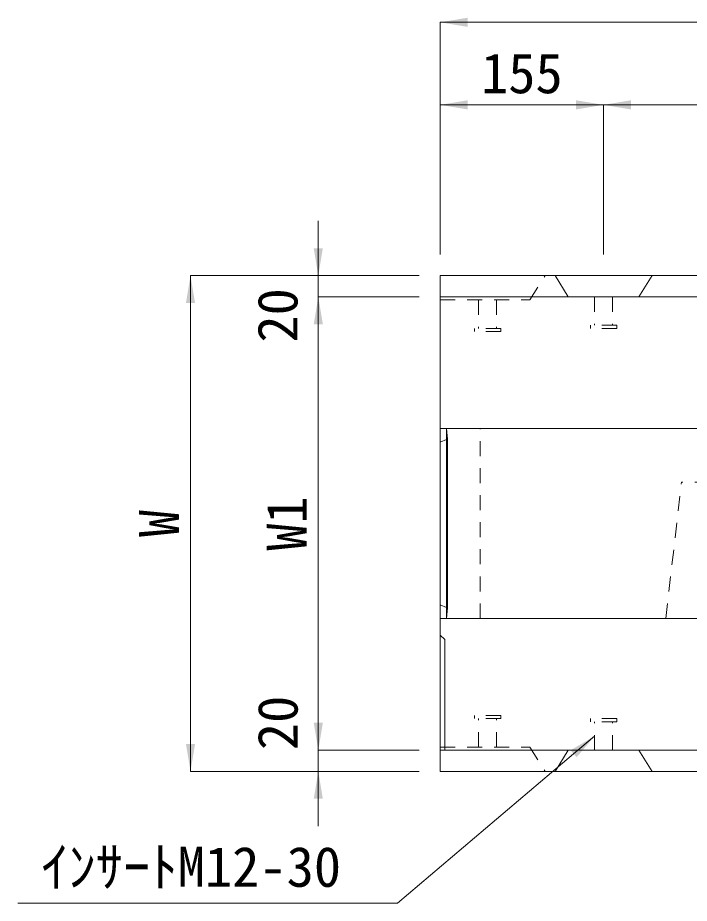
# Model space of a CAD drawing. Units: millimetres at full size. Extents: x 5964 to 125098, y -10801 to 28073.
# Drawn here: x 18513 to 19150, y 3282 to 4122 of the extents above; entities that cross this region are included whole.
import ezdxf
from ezdxf.enums import TextEntityAlignment as Align

# ---------------------------------------------------------------- set-up
doc = ezdxf.new("R2010")
doc.units = ezdxf.units.MM
doc.header["$LTSCALE"] = 19
doc.linetypes.add('USER1', pattern=[1.35, 0.75, -0.6])
for name, color, linetype, lineweight in [('0_2', 7, 'Continuous', 20), ('インサート', 3, 'USER1', 9), ('寸法線', 7, 'Continuous', 9), ('本体', 2, 'Continuous', 9)]:
    doc.layers.add(name, color=color, linetype=linetype, lineweight=lineweight)
doc.styles.add('ＭＳ ゴシック', font='')
doc.styles.get('ＭＳ ゴシック').set_extended_font_data('MS Gothic')

# ---------------------------------------------------------------- blocks, each defined once
blk = doc.blocks.new('filled_arrow')
at = {"color": 0, "linetype": 'Continuous', "lineweight": -2}
blk.add_solid([(7.5, 1.25), (0, 0), (7.5, -1.25)], dxfattribs=at)

msp = doc.modelspace()

# ---------------------------------------------------------------- linework, layer by layer
at = {"layer": '0_2'}
msp.add_line((19148.73, 3427.55), (19082.98, 3427.55), dxfattribs=at)
at = {"layer": 'インサート'}
for p, q in [((18950.47, 3854.55), (18950.47, 3827.55)), ((18967.47, 3854.55), (18967.47, 3827.55)), ((19060.47, 3857.55), (19060.47, 3830.55)), ((19077.47, 3857.55), (19077.47, 3830.55)), ((19081.47, 3830.55), (19056.47, 3830.55)), ((19056.47, 3830.55), (19056.47, 3827.55)), ((19081.47, 3830.55), (19081.47, 3827.55)), ((18971.47, 3827.55), (18946.47, 3827.55)), ((18946.47, 3827.55), (18946.47, 3824.55)), ((18971.47, 3824.55), (18946.47, 3824.55)), ((18971.47, 3827.55), (18971.47, 3824.55)), ((19081.47, 3827.55), (19056.47, 3827.55)), ((18946.47, 3457.55), (18946.47, 3460.55)), ((18971.47, 3460.55), (18946.47, 3460.55)), ((18971.47, 3457.55), (18971.47, 3460.55)), ((18971.47, 3457.55), (18946.47, 3457.55)), ((18950.47, 3430.55), (18950.47, 3457.55)), ((18967.47, 3430.55), (18967.47, 3457.55)), ((19081.47, 3457.55), (19056.47, 3457.55)), ((19056.47, 3454.55), (19056.47, 3457.55)), ((19081.47, 3454.55), (19056.47, 3454.55)), ((19060.47, 3427.55), (19060.47, 3454.55)), ((19077.47, 3427.55), (19077.47, 3454.55)), ((19081.47, 3454.55), (19081.47, 3457.55))]:
    msp.add_line(p, q, dxfattribs=at)
at = {"layer": '寸法線'}
for p, q in [((18913.97, 4117.79), (19911.97, 4117.79)), ((18913.97, 3897.55), (18913.97, 4117.79)), ((18913.97, 4039.5), (19068.97, 4039.5)), ((18913.97, 3897.55), (18913.97, 4039.5)), ((19068.97, 3897.55), (19068.97, 4039.5)), ((19068.97, 4039.5), (19756.97, 4039.5)), ((19068.97, 3897.55), (19068.97, 4039.5)), ((18798.37, 3929.55), (18798.37, 3805.55)), ((18677.14, 3877.55), (18677.14, 3407.55)), ((18893.97, 3877.55), (18677.14, 3877.55)), ((18893.97, 3877.55), (18798.37, 3877.55)), ((18798.37, 3857.55), (18798.37, 3427.55)), ((18893.97, 3857.55), (18798.37, 3857.55)), ((18893.97, 3857.55), (18798.37, 3857.55)), ((18798.37, 3479.55), (18798.37, 3355.55)), ((18893.97, 3427.55), (18798.37, 3427.55)), ((18893.97, 3427.55), (18798.37, 3427.55)), ((18893.97, 3407.55), (18677.14, 3407.55)), ((18893.97, 3407.55), (18798.37, 3407.55))]:
    msp.add_line(p, q, dxfattribs=at)
msp.add_lwpolyline([(19060.47, 3441.05), (19040.64, 3424.23), (18873.51, 3282.47), (18513.18, 3282.47)], dxfattribs=at)
at = {"layer": '本体'}
for p, q in [((18913.97, 3857.55), (18913.97, 3877.55)), ((19911.97, 3877.55), (18913.97, 3877.55)), ((19022.97, 3877.55), (19035.47, 3857.55)), ((19114.97, 3877.55), (19102.47, 3857.55)), ((19911.97, 3732.55), (18913.97, 3732.55)), ((18919.97, 3722.12), (18913.97, 3719.55)), ((18919.97, 3562.98), (18913.97, 3565.55)), ((19785.93, 3552.55), (18913.97, 3552.55)), ((18913.97, 3407.55), (18913.97, 3427.55)), ((19022.97, 3407.55), (19035.47, 3427.55)), ((19114.97, 3407.55), (19102.47, 3427.55)), ((18913.97, 3407.55), (19911.97, 3407.55))]:
    msp.add_line(p, q, dxfattribs=at)
at = {"layer": '本体', "linetype": 'USER1'}
for p, q in [((18998.97, 3854.55), (19013.47, 3877.55)), ((18913.97, 3854.55), (18998.97, 3854.55)), ((18951.97, 3552.55), (18951.97, 3732.55)), ((19127.97, 3552.55), (19142.97, 3681.74)), ((19682.97, 3681.74), (19142.97, 3681.74)), ((18913.97, 3430.55), (18998.97, 3430.55)), ((18998.97, 3430.55), (19013.47, 3407.55))]:
    msp.add_line(p, q, dxfattribs=at)
at = {"layer": '本体', "lineweight": 20}
for p, q in [((18913.97, 3427.55), (18913.97, 3857.55)), ((19911.97, 3857.55), (18913.97, 3857.55)), ((18913.97, 3427.55), (19911.97, 3427.55))]:
    msp.add_line(p, q, dxfattribs=at)
at = {"layer": '本体', "lineweight": 5}
for p, q in [((18919.97, 3552.55), (18919.97, 3732.55)), ((18913.97, 3536.55), (18918.47, 3532.55)), ((18918.47, 3427.55), (18918.47, 3532.55))]:
    msp.add_line(p, q, dxfattribs=at)
at = {"layer": '本体', "color": 4, "lineweight": 5}
for p, q in [((18919.97, 3732.55), (18920.97, 3722.55)), ((18920.97, 3722.55), (18919.97, 3722.12)), ((18920.97, 3562.55), (18920.97, 3722.55)), ((18920.97, 3562.55), (18919.97, 3562.98)), ((18919.97, 3552.55), (18920.97, 3562.55))]:
    msp.add_line(p, q, dxfattribs=at)

# ---------------------------------------------------------------- block references
at = {"layer": '寸法線', "xscale": 3.47, "yscale": 3.47}
for p in [(18913.97, 4117.79), (18913.97, 4039.5), (19068.97, 4039.5)]:
    msp.add_blockref('filled_arrow', p, dxfattribs=at)
for p, rotation in [((19068.97, 4039.5), 180), ((18798.37, 3877.55), 90), ((18677.14, 3877.55), 270), ((18798.37, 3857.55), 270), ((18798.37, 3857.55), 270), ((18798.37, 3427.55), 90), ((18798.37, 3427.55), 90), ((19060.47, 3441.05), 220.3), ((18677.14, 3407.55), 90), ((18798.37, 3407.55), 270)]:
    msp.add_blockref('filled_arrow', p, dxfattribs=dict(at, rotation=rotation))

# ---------------------------------------------------------------- texts
at = {"layer": '0_2', "style": 'ＭＳ ゴシック'}
msp.add_text('ｲﾝｻｰﾄM12-30', height=37.98, dxfattribs=at).set_placement((18677.73, 3317.08), align=Align.MIDDLE_CENTER)
at = {"layer": '寸法線', "style": 'ＭＳ ゴシック'}
msp.add_text('155', height=37.98, dxfattribs=at).set_placement((18991.47, 4069.5), align=Align.MIDDLE_CENTER)
for s, p in [('20', (18759.64, 3839.86)), ('W1', (18768.37, 3642.55)), ('W', (18647.14, 3642.55)), ('20', (18759.8, 3453.48))]:
    msp.add_text(s, height=37.98, rotation=90, dxfattribs=at).set_placement(p, align=Align.MIDDLE_CENTER)

doc.saveas('drawing.dxf')
